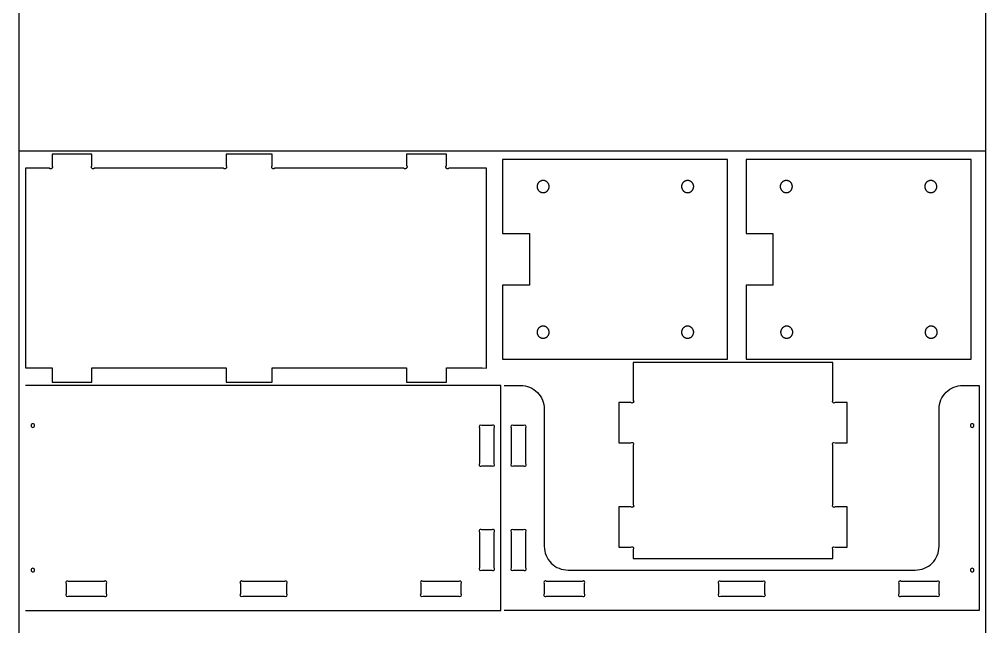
# Model space of a CAD drawing. Extents: x -767 to 3737, y -438 to 2808.
# Drawn here: x 2517 to 3737, y 593 to 1360 of the extents above; entities that cross this region are included whole.
import ezdxf

# ---------------------------------------------------------------- set-up
doc = ezdxf.new("R2010")
doc.units = 0
doc.layers.add('T5_LOGOLAYER_20', color=18, linetype='CONTINUOUS')

msp = doc.modelspace()

# ---------------------------------------------------------------- linework, layer by layer
at = {"layer": 'T5_LOGOLAYER_20'}
for points in [[(3737.1, 0), (2517.1, 0), (2517.1, 2440), (3737.1, 2440)], [(2525.1, 1044), (2525.1, 920), (2535.4, 920), (2558.4, 920), (2558.4, 902), (2608.7, 902), (2608.7, 920), (2778.4, 920), (2778.4, 902), (2836.4, 902), (2836.4, 920), (2926, 920), (2967.7, 920), (3006.1, 920), (3006.1, 902), (3056.3, 902), (3056.3, 920), (3067.1, 920), (3076.5, 920), (3091.5, 919.9), (3101.6, 919.9), (3107.1, 919.8), (3107.1, 1044), (3107.1, 1172), (3059.2, 1172), (3059, 1171.8), (3058.8, 1171.7), (3058.6, 1171.5), (3058.4, 1171.4), (3058.3, 1171.4), (3058.1, 1171.3), (3057.9, 1171.3), (3057.7, 1171.3), (3057.5, 1171.3), (3057.3, 1171.4), (3057.1, 1171.4), (3057, 1171.5), (3056.8, 1171.6), (3056.6, 1171.7), (3056.5, 1171.9), (3056.3, 1172), (3056.2, 1172.1), (3056.1, 1172.3), (3056, 1172.5), (3055.9, 1172.7), (3055.8, 1172.9), (3055.8, 1173), (3055.7, 1173.2), (3055.7, 1173.5), (3055.7, 1173.7), (3055.7, 1173.9), (3055.8, 1174.1), (3055.8, 1174.3), (3055.9, 1174.5), (3056, 1174.7), (3056.2, 1174.9), (3056.3, 1175.1), (3056.3, 1190), (3006, 1190), (3006, 1175.1), (3006.2, 1174.9), (3006.3, 1174.7), (3006.4, 1174.5), (3006.5, 1174.3), (3006.6, 1174.1), (3006.6, 1173.9), (3006.6, 1173.7), (3006.6, 1173.5), (3006.6, 1173.3), (3006.5, 1173.1), (3006.4, 1172.9), (3006.3, 1172.7), (3006.2, 1172.5), (3006.1, 1172.3), (3006, 1172.2), (3005.8, 1172), (3005.6, 1171.9), (3005.5, 1171.7), (3005.3, 1171.6), (3005.1, 1171.5), (3004.9, 1171.4), (3004.7, 1171.4), (3004.5, 1171.3), (3004.3, 1171.3), (3004.1, 1171.3), (3003.9, 1171.3), (3003.7, 1171.4), (3003.5, 1171.4), (3003.3, 1171.5), (3003.1, 1171.7), (3002.9, 1171.8), (3002.7, 1172), (2839.2, 1172), (2839.1, 1171.8), (2838.9, 1171.7), (2838.7, 1171.5), (2838.5, 1171.4), (2838.3, 1171.4), (2838.1, 1171.3), (2837.9, 1171.3), (2837.7, 1171.3), (2837.5, 1171.3), (2837.4, 1171.4), (2837.2, 1171.4), (2837, 1171.5), (2836.8, 1171.6), (2836.7, 1171.7), (2836.5, 1171.9), (2836.4, 1172), (2836.3, 1172.1), (2836.2, 1172.3), (2836.1, 1172.5), (2836, 1172.7), (2835.9, 1172.9), (2835.8, 1173), (2835.8, 1173.2), (2835.8, 1173.5), (2835.8, 1173.7), (2835.8, 1173.9), (2835.8, 1174.1), (2835.9, 1174.3), (2836, 1174.5), (2836.1, 1174.7), (2836.2, 1174.9), (2836.4, 1175.1), (2836.4, 1190), (2778.4, 1190), (2778.4, 1175.2), (2778.6, 1175), (2778.7, 1174.8), (2778.8, 1174.5), (2778.9, 1174.3), (2778.9, 1174.1), (2779, 1173.9), (2779, 1173.7), (2778.9, 1173.5), (2778.9, 1173.3), (2778.8, 1173.1), (2778.8, 1172.9), (2778.7, 1172.7), (2778.6, 1172.5), (2778.4, 1172.3), (2778.3, 1172.2), (2778.1, 1172), (2778, 1171.9), (2777.8, 1171.7), (2777.6, 1171.6), (2777.4, 1171.5), (2777.3, 1171.5), (2777.1, 1171.4), (2776.9, 1171.3), (2776.6, 1171.3), (2776.4, 1171.3), (2776.2, 1171.3), (2776, 1171.4), (2775.8, 1171.4), (2775.6, 1171.5), (2775.4, 1171.7), (2775.2, 1171.8), (2775.1, 1172), (2611.6, 1172), (2611.4, 1171.8), (2611.2, 1171.7), (2611, 1171.5), (2610.8, 1171.4), (2610.7, 1171.4), (2610.5, 1171.3), (2610.3, 1171.3), (2610.1, 1171.3), (2609.9, 1171.3), (2609.7, 1171.4), (2609.5, 1171.4), (2609.4, 1171.5), (2609.2, 1171.6), (2609, 1171.7), (2608.9, 1171.9), (2608.7, 1172), (2608.6, 1172.1), (2608.5, 1172.3), (2608.4, 1172.5), (2608.3, 1172.7), (2608.2, 1172.9), (2608.2, 1173), (2608.1, 1173.2), (2608.1, 1173.5), (2608.1, 1173.7), (2608.1, 1173.9), (2608.2, 1174.1), (2608.2, 1174.3), (2608.3, 1174.5), (2608.4, 1174.7), (2608.6, 1174.9), (2608.7, 1175.1), (2608.7, 1190), (2558.4, 1190), (2558.4, 1175.2), (2558.6, 1175), (2558.7, 1174.8), (2558.8, 1174.5), (2558.9, 1174.3), (2559, 1174.1), (2559, 1173.9), (2559, 1173.7), (2559, 1173.5), (2559, 1173.3), (2558.9, 1173.1), (2558.8, 1172.9), (2558.7, 1172.7), (2558.6, 1172.5), (2558.5, 1172.3), (2558.3, 1172.2), (2558.2, 1172), (2558, 1171.9), (2557.9, 1171.7), (2557.7, 1171.6), (2557.5, 1171.5), (2557.3, 1171.5), (2557.1, 1171.4), (2556.9, 1171.3), (2556.7, 1171.3), (2556.5, 1171.3), (2556.3, 1171.3), (2556.1, 1171.4), (2555.9, 1171.4), (2555.7, 1171.5), (2555.5, 1171.7), (2555.3, 1171.8), (2555.1, 1172), (2525.1, 1172)], [(3161.1, 1024.6), (3127.1, 1024.6), (3127.1, 931), (3411.1, 931), (3411.1, 1183), (3127.1, 1183), (3127.1, 1089.8), (3161.1, 1089.8)], [(3468.6, 1024.5), (3434.7, 1024.6), (3434.7, 931), (3718.7, 931), (3718.7, 1183), (3434.7, 1183), (3434.7, 1089.8), (3468.6, 1089.8)], [(3170.8, 1148.9), (3170.8, 1148.5), (3170.8, 1148.1), (3170.9, 1147.8), (3171, 1147.4), (3171.1, 1147), (3171.2, 1146.6), (3171.3, 1146.3), (3171.4, 1145.9), (3171.6, 1145.6), (3171.7, 1145.3), (3171.9, 1145), (3172.1, 1144.7), (3172.3, 1144.4), (3172.6, 1144.1), (3172.8, 1143.8), (3173, 1143.5), (3173.3, 1143.3), (3173.6, 1143), (3173.9, 1142.8), (3174.2, 1142.6), (3174.5, 1142.4), (3174.8, 1142.2), (3175.1, 1142), (3175.5, 1141.9), (3175.8, 1141.8), (3176.2, 1141.6), (3176.5, 1141.5), (3176.9, 1141.4), (3177.3, 1141.4), (3177.7, 1141.3), (3178, 1141.3), (3178.4, 1141.3), (3178.8, 1141.3), (3179.2, 1141.3), (3179.6, 1141.4), (3180, 1141.4), (3180.3, 1141.5), (3180.7, 1141.6), (3181.1, 1141.8), (3181.4, 1141.9), (3181.7, 1142), (3182.1, 1142.2), (3182.4, 1142.4), (3182.7, 1142.6), (3183, 1142.8), (3183.3, 1143), (3183.6, 1143.3), (3183.8, 1143.5), (3184.1, 1143.8), (3184.3, 1144.1), (3184.5, 1144.4), (3184.8, 1144.7), (3185, 1145), (3185.1, 1145.3), (3185.3, 1145.6), (3185.5, 1145.9), (3185.6, 1146.3), (3185.7, 1146.6), (3185.8, 1147), (3185.9, 1147.4), (3186, 1147.8), (3186, 1148.1), (3186.1, 1148.5), (3186.1, 1148.9), (3186.1, 1149.3), (3186, 1149.7), (3186, 1150.1), (3185.9, 1150.5), (3185.8, 1150.8), (3185.7, 1151.2), (3185.6, 1151.5), (3185.5, 1151.9), (3185.3, 1152.2), (3185.1, 1152.5), (3185, 1152.9), (3184.8, 1153.2), (3184.5, 1153.5), (3184.3, 1153.8), (3184.1, 1154), (3183.8, 1154.3), (3183.6, 1154.6), (3183.3, 1154.8), (3183, 1155), (3182.7, 1155.2), (3182.4, 1155.4), (3182.1, 1155.6), (3181.7, 1155.8), (3181.4, 1155.9), (3181.1, 1156.1), (3180.7, 1156.2), (3180.3, 1156.3), (3180, 1156.4), (3179.6, 1156.5), (3179.2, 1156.5), (3178.8, 1156.5), (3178.4, 1156.5), (3178, 1156.5), (3177.7, 1156.5), (3177.3, 1156.5), (3176.9, 1156.4), (3176.5, 1156.3), (3176.2, 1156.2), (3175.8, 1156.1), (3175.5, 1155.9), (3175.1, 1155.8), (3174.8, 1155.6), (3174.5, 1155.4), (3174.2, 1155.2), (3173.9, 1155), (3173.6, 1154.8), (3173.3, 1154.6), (3173, 1154.3), (3172.8, 1154), (3172.6, 1153.8), (3172.3, 1153.5), (3172.1, 1153.2), (3171.9, 1152.9), (3171.7, 1152.5), (3171.6, 1152.2), (3171.4, 1151.9), (3171.3, 1151.5), (3171.2, 1151.2), (3171.1, 1150.8), (3171, 1150.5), (3170.9, 1150.1), (3170.8, 1149.7), (3170.8, 1149.3)], [(3353.2, 1148.9), (3353.2, 1148.5), (3353.2, 1148.1), (3353.3, 1147.8), (3353.4, 1147.4), (3353.5, 1147), (3353.6, 1146.6), (3353.7, 1146.3), (3353.8, 1145.9), (3354, 1145.6), (3354.1, 1145.3), (3354.3, 1145), (3354.5, 1144.7), (3354.7, 1144.4), (3355, 1144.1), (3355.2, 1143.8), (3355.4, 1143.5), (3355.7, 1143.3), (3356, 1143), (3356.3, 1142.8), (3356.6, 1142.6), (3356.9, 1142.4), (3357.2, 1142.2), (3357.5, 1142), (3357.9, 1141.9), (3358.2, 1141.8), (3358.6, 1141.6), (3358.9, 1141.5), (3359.3, 1141.4), (3359.7, 1141.4), (3360.1, 1141.3), (3360.4, 1141.3), (3360.8, 1141.3), (3361.2, 1141.3), (3361.6, 1141.3), (3362, 1141.4), (3362.4, 1141.4), (3362.7, 1141.5), (3363.1, 1141.6), (3363.5, 1141.8), (3363.8, 1141.9), (3364.1, 1142), (3364.5, 1142.2), (3364.8, 1142.4), (3365.1, 1142.6), (3365.4, 1142.8), (3365.7, 1143), (3366, 1143.3), (3366.2, 1143.5), (3366.5, 1143.8), (3366.7, 1144.1), (3366.9, 1144.4), (3367.2, 1144.7), (3367.4, 1145), (3367.5, 1145.3), (3367.7, 1145.6), (3367.9, 1145.9), (3368, 1146.3), (3368.1, 1146.6), (3368.2, 1147), (3368.3, 1147.4), (3368.4, 1147.8), (3368.4, 1148.1), (3368.5, 1148.5), (3368.5, 1148.9), (3368.5, 1149.3), (3368.4, 1149.7), (3368.4, 1150.1), (3368.3, 1150.5), (3368.2, 1150.8), (3368.1, 1151.2), (3368, 1151.5), (3367.9, 1151.9), (3367.7, 1152.2), (3367.5, 1152.5), (3367.4, 1152.9), (3367.2, 1153.2), (3366.9, 1153.5), (3366.7, 1153.8), (3366.5, 1154), (3366.2, 1154.3), (3366, 1154.6), (3365.7, 1154.8), (3365.4, 1155), (3365.1, 1155.2), (3364.8, 1155.4), (3364.5, 1155.6), (3364.1, 1155.8), (3363.8, 1155.9), (3363.5, 1156.1), (3363.1, 1156.2), (3362.7, 1156.3), (3362.4, 1156.4), (3362, 1156.5), (3361.6, 1156.5), (3361.2, 1156.5), (3360.8, 1156.5), (3360.4, 1156.5), (3360.1, 1156.5), (3359.7, 1156.5), (3359.3, 1156.4), (3358.9, 1156.3), (3358.6, 1156.2), (3358.2, 1156.1), (3357.9, 1155.9), (3357.5, 1155.8), (3357.2, 1155.6), (3356.9, 1155.4), (3356.6, 1155.2), (3356.3, 1155), (3356, 1154.8), (3355.7, 1154.6), (3355.4, 1154.3), (3355.2, 1154), (3355, 1153.8), (3354.7, 1153.5), (3354.5, 1153.2), (3354.3, 1152.9), (3354.1, 1152.5), (3354, 1152.2), (3353.8, 1151.9), (3353.7, 1151.5), (3353.6, 1151.2), (3353.5, 1150.8), (3353.4, 1150.5), (3353.3, 1150.1), (3353.2, 1149.7), (3353.2, 1149.3)], [(3477.8, 1148.9), (3477.8, 1148.5), (3477.9, 1148.1), (3477.9, 1147.8), (3478, 1147.4), (3478.1, 1147), (3478.2, 1146.7), (3478.3, 1146.3), (3478.4, 1145.9), (3478.6, 1145.6), (3478.7, 1145.3), (3478.9, 1145), (3479.1, 1144.7), (3479.3, 1144.4), (3479.6, 1144.1), (3479.8, 1143.8), (3480.1, 1143.5), (3480.3, 1143.3), (3480.6, 1143), (3480.9, 1142.8), (3481.2, 1142.6), (3481.5, 1142.4), (3481.8, 1142.2), (3482.1, 1142), (3482.5, 1141.9), (3482.8, 1141.8), (3483.2, 1141.6), (3483.5, 1141.5), (3483.9, 1141.4), (3484.3, 1141.4), (3484.7, 1141.3), (3485.1, 1141.3), (3485.4, 1141.3), (3485.8, 1141.3), (3486.2, 1141.3), (3486.6, 1141.4), (3487, 1141.4), (3487.4, 1141.5), (3487.7, 1141.6), (3488.1, 1141.8), (3488.4, 1141.9), (3488.8, 1142), (3489.1, 1142.2), (3489.4, 1142.4), (3489.7, 1142.6), (3490, 1142.8), (3490.3, 1143), (3490.6, 1143.3), (3490.8, 1143.5), (3491.1, 1143.8), (3491.3, 1144.1), (3491.6, 1144.4), (3491.8, 1144.7), (3492, 1145), (3492.2, 1145.3), (3492.3, 1145.6), (3492.5, 1145.9), (3492.6, 1146.3), (3492.7, 1146.7), (3492.8, 1147), (3492.9, 1147.4), (3493, 1147.8), (3493, 1148.1), (3493.1, 1148.5), (3493.1, 1148.9), (3493.1, 1149.3), (3493, 1149.7), (3493, 1150.1), (3492.9, 1150.5), (3492.8, 1150.8), (3492.7, 1151.2), (3492.6, 1151.5), (3492.5, 1151.9), (3492.3, 1152.2), (3492.2, 1152.6), (3492, 1152.9), (3491.8, 1153.2), (3491.6, 1153.5), (3491.3, 1153.8), (3491.1, 1154), (3490.8, 1154.3), (3490.6, 1154.6), (3490.3, 1154.8), (3490, 1155), (3489.7, 1155.2), (3489.4, 1155.4), (3489.1, 1155.6), (3488.8, 1155.8), (3488.4, 1155.9), (3488.1, 1156.1), (3487.7, 1156.2), (3487.4, 1156.3), (3487, 1156.4), (3486.6, 1156.5), (3486.2, 1156.5), (3485.8, 1156.5), (3485.4, 1156.5), (3485.1, 1156.5), (3484.7, 1156.5), (3484.3, 1156.5), (3483.9, 1156.4), (3483.5, 1156.3), (3483.2, 1156.2), (3482.8, 1156.1), (3482.5, 1155.9), (3482.1, 1155.8), (3481.8, 1155.6), (3481.5, 1155.4), (3481.2, 1155.2), (3480.9, 1155), (3480.6, 1154.8), (3480.3, 1154.6), (3480.1, 1154.3), (3479.8, 1154), (3479.6, 1153.8), (3479.3, 1153.5), (3479.1, 1153.2), (3478.9, 1152.9), (3478.7, 1152.6), (3478.6, 1152.2), (3478.4, 1151.9), (3478.3, 1151.5), (3478.2, 1151.2), (3478.1, 1150.8), (3478, 1150.5), (3477.9, 1150.1), (3477.9, 1149.7), (3477.8, 1149.3)], [(3660.2, 1148.9), (3660.2, 1148.5), (3660.3, 1148.1), (3660.3, 1147.8), (3660.4, 1147.4), (3660.5, 1147), (3660.6, 1146.7), (3660.7, 1146.3), (3660.8, 1145.9), (3661, 1145.6), (3661.1, 1145.3), (3661.3, 1145), (3661.5, 1144.7), (3661.7, 1144.4), (3662, 1144.1), (3662.2, 1143.8), (3662.5, 1143.5), (3662.7, 1143.3), (3663, 1143), (3663.3, 1142.8), (3663.6, 1142.6), (3663.9, 1142.4), (3664.2, 1142.2), (3664.5, 1142), (3664.9, 1141.9), (3665.2, 1141.8), (3665.6, 1141.6), (3665.9, 1141.5), (3666.3, 1141.4), (3666.7, 1141.4), (3667.1, 1141.3), (3667.5, 1141.3), (3667.8, 1141.3), (3668.2, 1141.3), (3668.6, 1141.3), (3669, 1141.4), (3669.4, 1141.4), (3669.8, 1141.5), (3670.1, 1141.6), (3670.5, 1141.8), (3670.8, 1141.9), (3671.2, 1142), (3671.5, 1142.2), (3671.8, 1142.4), (3672.1, 1142.6), (3672.4, 1142.8), (3672.7, 1143), (3673, 1143.3), (3673.2, 1143.5), (3673.5, 1143.8), (3673.7, 1144.1), (3674, 1144.4), (3674.2, 1144.7), (3674.4, 1145), (3674.6, 1145.3), (3674.7, 1145.6), (3674.9, 1145.9), (3675, 1146.3), (3675.1, 1146.7), (3675.2, 1147), (3675.3, 1147.4), (3675.4, 1147.8), (3675.4, 1148.1), (3675.5, 1148.5), (3675.5, 1148.9), (3675.5, 1149.3), (3675.4, 1149.7), (3675.4, 1150.1), (3675.3, 1150.5), (3675.2, 1150.8), (3675.1, 1151.2), (3675, 1151.5), (3674.9, 1151.9), (3674.7, 1152.2), (3674.6, 1152.6), (3674.4, 1152.9), (3674.2, 1153.2), (3674, 1153.5), (3673.7, 1153.8), (3673.5, 1154), (3673.2, 1154.3), (3673, 1154.6), (3672.7, 1154.8), (3672.4, 1155), (3672.1, 1155.2), (3671.8, 1155.4), (3671.5, 1155.6), (3671.2, 1155.8), (3670.8, 1155.9), (3670.5, 1156.1), (3670.1, 1156.2), (3669.8, 1156.3), (3669.4, 1156.4), (3669, 1156.5), (3668.6, 1156.5), (3668.2, 1156.5), (3667.8, 1156.5), (3667.5, 1156.5), (3667.1, 1156.5), (3666.7, 1156.5), (3666.3, 1156.4), (3665.9, 1156.3), (3665.6, 1156.2), (3665.2, 1156.1), (3664.9, 1155.9), (3664.5, 1155.8), (3664.2, 1155.6), (3663.9, 1155.4), (3663.6, 1155.2), (3663.3, 1155), (3663, 1154.8), (3662.7, 1154.6), (3662.5, 1154.3), (3662.2, 1154), (3662, 1153.8), (3661.7, 1153.5), (3661.5, 1153.2), (3661.3, 1152.9), (3661.1, 1152.6), (3661, 1152.2), (3660.8, 1151.9), (3660.7, 1151.5), (3660.6, 1151.2), (3660.5, 1150.8), (3660.4, 1150.5), (3660.3, 1150.1), (3660.3, 1149.7), (3660.2, 1149.3)], [(3170.8, 965.1), (3170.8, 964.7), (3170.8, 964.3), (3170.9, 963.9), (3171, 963.5), (3171.1, 963.2), (3171.2, 962.8), (3171.3, 962.5), (3171.4, 962.1), (3171.6, 961.8), (3171.7, 961.5), (3171.9, 961.1), (3172.1, 960.8), (3172.3, 960.5), (3172.6, 960.2), (3172.8, 960), (3173, 959.7), (3173.3, 959.4), (3173.6, 959.2), (3173.9, 959), (3174.2, 958.8), (3174.5, 958.6), (3174.8, 958.4), (3175.1, 958.2), (3175.5, 958.1), (3175.8, 957.9), (3176.2, 957.8), (3176.5, 957.7), (3176.9, 957.6), (3177.3, 957.5), (3177.7, 957.5), (3178, 957.5), (3178.4, 957.5), (3178.8, 957.5), (3179.2, 957.5), (3179.6, 957.5), (3180, 957.6), (3180.3, 957.7), (3180.7, 957.8), (3181.1, 957.9), (3181.4, 958.1), (3181.7, 958.2), (3182.1, 958.4), (3182.4, 958.6), (3182.7, 958.8), (3183, 959), (3183.3, 959.2), (3183.6, 959.4), (3183.8, 959.7), (3184.1, 960), (3184.3, 960.2), (3184.5, 960.5), (3184.8, 960.8), (3185, 961.1), (3185.1, 961.5), (3185.3, 961.8), (3185.5, 962.1), (3185.6, 962.5), (3185.7, 962.8), (3185.8, 963.2), (3185.9, 963.5), (3186, 963.9), (3186, 964.3), (3186.1, 964.7), (3186.1, 965.1), (3186.1, 965.5), (3186, 965.9), (3186, 966.2), (3185.9, 966.6), (3185.8, 967), (3185.7, 967.4), (3185.6, 967.7), (3185.5, 968.1), (3185.3, 968.4), (3185.1, 968.7), (3185, 969), (3184.8, 969.3), (3184.5, 969.6), (3184.3, 969.9), (3184.1, 970.2), (3183.8, 970.5), (3183.6, 970.7), (3183.3, 971), (3183, 971.2), (3182.7, 971.4), (3182.4, 971.6), (3182.1, 971.8), (3181.7, 972), (3181.4, 972.1), (3181.1, 972.2), (3180.7, 972.4), (3180.3, 972.5), (3180, 972.6), (3179.6, 972.6), (3179.2, 972.7), (3178.8, 972.7), (3178.4, 972.7), (3178, 972.7), (3177.7, 972.7), (3177.3, 972.6), (3176.9, 972.6), (3176.5, 972.5), (3176.2, 972.4), (3175.8, 972.2), (3175.5, 972.1), (3175.1, 972), (3174.8, 971.8), (3174.5, 971.6), (3174.2, 971.4), (3173.9, 971.2), (3173.6, 971), (3173.3, 970.7), (3173, 970.5), (3172.8, 970.2), (3172.6, 969.9), (3172.3, 969.6), (3172.1, 969.3), (3171.9, 969), (3171.7, 968.7), (3171.6, 968.4), (3171.4, 968.1), (3171.3, 967.7), (3171.2, 967.4), (3171.1, 967), (3171, 966.6), (3170.9, 966.2), (3170.8, 965.9), (3170.8, 965.5)], [(3353.2, 965.1), (3353.2, 964.7), (3353.2, 964.3), (3353.3, 963.9), (3353.4, 963.5), (3353.5, 963.2), (3353.6, 962.8), (3353.7, 962.5), (3353.8, 962.1), (3354, 961.8), (3354.1, 961.5), (3354.3, 961.1), (3354.5, 960.8), (3354.7, 960.5), (3355, 960.2), (3355.2, 960), (3355.4, 959.7), (3355.7, 959.4), (3356, 959.2), (3356.3, 959), (3356.6, 958.8), (3356.9, 958.6), (3357.2, 958.4), (3357.5, 958.2), (3357.9, 958.1), (3358.2, 957.9), (3358.6, 957.8), (3358.9, 957.7), (3359.3, 957.6), (3359.7, 957.5), (3360.1, 957.5), (3360.4, 957.5), (3360.8, 957.5), (3361.2, 957.5), (3361.6, 957.5), (3362, 957.5), (3362.4, 957.6), (3362.7, 957.7), (3363.1, 957.8), (3363.5, 957.9), (3363.8, 958.1), (3364.1, 958.2), (3364.5, 958.4), (3364.8, 958.6), (3365.1, 958.8), (3365.4, 959), (3365.7, 959.2), (3366, 959.4), (3366.2, 959.7), (3366.5, 960), (3366.7, 960.2), (3366.9, 960.5), (3367.2, 960.8), (3367.4, 961.1), (3367.5, 961.5), (3367.7, 961.8), (3367.9, 962.1), (3368, 962.5), (3368.1, 962.8), (3368.2, 963.2), (3368.3, 963.5), (3368.4, 963.9), (3368.4, 964.3), (3368.5, 964.7), (3368.5, 965.1), (3368.5, 965.5), (3368.4, 965.9), (3368.4, 966.2), (3368.3, 966.6), (3368.2, 967), (3368.1, 967.4), (3368, 967.7), (3367.9, 968.1), (3367.7, 968.4), (3367.5, 968.7), (3367.4, 969), (3367.2, 969.3), (3366.9, 969.6), (3366.7, 969.9), (3366.5, 970.2), (3366.2, 970.5), (3366, 970.7), (3365.7, 971), (3365.4, 971.2), (3365.1, 971.4), (3364.8, 971.6), (3364.5, 971.8), (3364.1, 972), (3363.8, 972.1), (3363.5, 972.2), (3363.1, 972.4), (3362.7, 972.5), (3362.4, 972.6), (3362, 972.6), (3361.6, 972.7), (3361.2, 972.7), (3360.8, 972.7), (3360.4, 972.7), (3360.1, 972.7), (3359.7, 972.6), (3359.3, 972.6), (3358.9, 972.5), (3358.6, 972.4), (3358.2, 972.2), (3357.9, 972.1), (3357.5, 972), (3357.2, 971.8), (3356.9, 971.6), (3356.6, 971.4), (3356.3, 971.2), (3356, 971), (3355.7, 970.7), (3355.4, 970.5), (3355.2, 970.2), (3355, 969.9), (3354.7, 969.6), (3354.5, 969.3), (3354.3, 969), (3354.1, 968.7), (3354, 968.4), (3353.8, 968.1), (3353.7, 967.7), (3353.6, 967.4), (3353.5, 967), (3353.4, 966.6), (3353.3, 966.2), (3353.2, 965.9), (3353.2, 965.5)], [(3478.3, 965.1), (3478.3, 964.7), (3478.4, 964.3), (3478.4, 963.9), (3478.5, 963.5), (3478.6, 963.2), (3478.7, 962.8), (3478.8, 962.5), (3478.9, 962.1), (3479.1, 961.8), (3479.2, 961.5), (3479.4, 961.1), (3479.6, 960.8), (3479.8, 960.5), (3480.1, 960.2), (3480.3, 960), (3480.5, 959.7), (3480.8, 959.4), (3481.1, 959.2), (3481.4, 959), (3481.7, 958.8), (3482, 958.6), (3482.3, 958.4), (3482.6, 958.2), (3483, 958.1), (3483.3, 957.9), (3483.7, 957.8), (3484, 957.7), (3484.4, 957.6), (3484.8, 957.5), (3485.2, 957.5), (3485.5, 957.5), (3485.9, 957.5), (3486.3, 957.5), (3486.7, 957.5), (3487.1, 957.5), (3487.5, 957.6), (3487.8, 957.7), (3488.2, 957.8), (3488.6, 957.9), (3488.9, 958.1), (3489.2, 958.2), (3489.6, 958.4), (3489.9, 958.6), (3490.2, 958.8), (3490.5, 959), (3490.8, 959.2), (3491.1, 959.4), (3491.3, 959.7), (3491.6, 960), (3491.8, 960.2), (3492.1, 960.5), (3492.3, 960.8), (3492.5, 961.1), (3492.6, 961.5), (3492.8, 961.8), (3493, 962.1), (3493.1, 962.5), (3493.2, 962.8), (3493.3, 963.2), (3493.4, 963.5), (3493.5, 963.9), (3493.5, 964.3), (3493.6, 964.7), (3493.6, 965.1), (3493.6, 965.5), (3493.5, 965.9), (3493.5, 966.2), (3493.4, 966.6), (3493.3, 967), (3493.2, 967.4), (3493.1, 967.7), (3493, 968.1), (3492.8, 968.4), (3492.6, 968.7), (3492.5, 969), (3492.3, 969.3), (3492.1, 969.6), (3491.8, 969.9), (3491.6, 970.2), (3491.3, 970.5), (3491.1, 970.7), (3490.8, 971), (3490.5, 971.2), (3490.2, 971.4), (3489.9, 971.6), (3489.6, 971.8), (3489.2, 972), (3488.9, 972.1), (3488.6, 972.2), (3488.2, 972.4), (3487.8, 972.5), (3487.5, 972.6), (3487.1, 972.6), (3486.7, 972.7), (3486.3, 972.7), (3485.9, 972.7), (3485.5, 972.7), (3485.2, 972.7), (3484.8, 972.6), (3484.4, 972.6), (3484, 972.5), (3483.7, 972.4), (3483.3, 972.2), (3483, 972.1), (3482.6, 972), (3482.3, 971.8), (3482, 971.6), (3481.7, 971.4), (3481.4, 971.2), (3481.1, 971), (3480.8, 970.7), (3480.5, 970.5), (3480.3, 970.2), (3480.1, 969.9), (3479.8, 969.6), (3479.6, 969.3), (3479.4, 969), (3479.2, 968.7), (3479.1, 968.4), (3478.9, 968.1), (3478.8, 967.7), (3478.7, 967.4), (3478.6, 967), (3478.5, 966.6), (3478.4, 966.2), (3478.4, 965.9), (3478.3, 965.5)], [(3660.7, 965.1), (3660.7, 964.7), (3660.8, 964.3), (3660.8, 963.9), (3660.9, 963.5), (3661, 963.2), (3661.1, 962.8), (3661.2, 962.5), (3661.3, 962.1), (3661.5, 961.8), (3661.6, 961.5), (3661.8, 961.1), (3662, 960.8), (3662.2, 960.5), (3662.5, 960.2), (3662.7, 960), (3662.9, 959.7), (3663.2, 959.4), (3663.5, 959.2), (3663.8, 959), (3664.1, 958.8), (3664.4, 958.6), (3664.7, 958.4), (3665, 958.2), (3665.4, 958.1), (3665.7, 957.9), (3666.1, 957.8), (3666.4, 957.7), (3666.8, 957.6), (3667.2, 957.5), (3667.6, 957.5), (3667.9, 957.5), (3668.3, 957.5), (3668.7, 957.5), (3669.1, 957.5), (3669.5, 957.5), (3669.9, 957.6), (3670.2, 957.7), (3670.6, 957.8), (3671, 957.9), (3671.3, 958.1), (3671.6, 958.2), (3672, 958.4), (3672.3, 958.6), (3672.6, 958.8), (3672.9, 959), (3673.2, 959.2), (3673.5, 959.4), (3673.7, 959.7), (3674, 960), (3674.2, 960.2), (3674.5, 960.5), (3674.7, 960.8), (3674.9, 961.1), (3675, 961.5), (3675.2, 961.8), (3675.4, 962.1), (3675.5, 962.5), (3675.6, 962.8), (3675.7, 963.2), (3675.8, 963.5), (3675.9, 963.9), (3675.9, 964.3), (3676, 964.7), (3676, 965.1), (3676, 965.5), (3675.9, 965.9), (3675.9, 966.2), (3675.8, 966.6), (3675.7, 967), (3675.6, 967.4), (3675.5, 967.7), (3675.4, 968.1), (3675.2, 968.4), (3675, 968.7), (3674.9, 969), (3674.7, 969.3), (3674.5, 969.6), (3674.2, 969.9), (3674, 970.2), (3673.7, 970.5), (3673.5, 970.7), (3673.2, 971), (3672.9, 971.2), (3672.6, 971.4), (3672.3, 971.6), (3672, 971.8), (3671.6, 972), (3671.3, 972.1), (3671, 972.2), (3670.6, 972.4), (3670.2, 972.5), (3669.9, 972.6), (3669.5, 972.6), (3669.1, 972.7), (3668.7, 972.7), (3668.3, 972.7), (3667.9, 972.7), (3667.6, 972.7), (3667.2, 972.6), (3666.8, 972.6), (3666.4, 972.5), (3666.1, 972.4), (3665.7, 972.2), (3665.4, 972.1), (3665, 972), (3664.7, 971.8), (3664.4, 971.6), (3664.1, 971.4), (3663.8, 971.2), (3663.5, 971), (3663.2, 970.7), (3662.9, 970.5), (3662.7, 970.2), (3662.5, 969.9), (3662.2, 969.6), (3662, 969.3), (3661.8, 969), (3661.6, 968.7), (3661.5, 968.4), (3661.3, 968.1), (3661.2, 967.7), (3661.1, 967.4), (3661, 967), (3660.9, 966.6), (3660.8, 966.2), (3660.8, 965.9), (3660.7, 965.5)]]:
    msp.add_lwpolyline(points, close=True, dxfattribs=at)
for points in [[(2517.1, 1194), (3737.1, 1194)], [(2525.1, 614), (3125.1, 614), (3125.1, 898), (2525.1, 898)]]:
    msp.add_lwpolyline(points, dxfattribs=at)
for points in [[(3416.2, 679.4), (3544.2, 679.4), (3544.2, 690.9, -1), (3547, 693.8), (3562.2, 693.8), (3562.2, 744.6), (3547, 744.6, -1), (3544.2, 747.4), (3544.2, 822.5, -1), (3547, 825.4), (3562.2, 825.4), (3562.2, 876.2), (3547, 876.2, -1), (3544.2, 879), (3544.2, 927), (3416.2, 927), (3292.2, 927), (3292.2, 879, -1), (3289.3, 876.2), (3274.2, 876.2), (3274.2, 825.4), (3289.3, 825.4, -1), (3292.2, 822.5), (3292.2, 747.4, -1), (3289.3, 744.6), (3274.2, 744.6), (3274.2, 693.8), (3289.3, 693.8, -1), (3292.2, 690.9), (3292.2, 679.4)], [(2534.1, 849.5, 0.414214), (2531.9, 847.2, 0.414214), (2534.1, 845, 0.414214), (2536.4, 847.2, 0.414214)], [(3113.7, 847.2), (3100.9, 847.2, 1), (3098.1, 844.4), (3098.1, 799.3, 1), (3100.9, 796.4), (3113.7, 796.4, 1), (3116.6, 799.3), (3116.6, 844.4, 1)], [(3156.6, 799.2), (3156.6, 844.4, 1), (3153.8, 847.2), (3141, 847.2, 1), (3138.1, 844.4), (3138.1, 799.2, 1), (3141, 796.4), (3153.8, 796.4, 1)], [(3720.1, 849.5, 0.414214), (3717.9, 847.2, 0.414214), (3720.1, 845, 0.414214), (3722.4, 847.2, 0.414214)], [(3113.7, 715.6), (3100.9, 715.6, 1), (3098.1, 712.8), (3098.1, 667.7, 1), (3100.9, 664.8), (3113.7, 664.8, 1), (3116.6, 667.7), (3116.6, 712.8, 1)], [(3156.6, 667.6), (3156.6, 712.8, 1), (3153.8, 715.6), (3141, 715.6, 1), (3138.1, 712.8), (3138.1, 667.6, 1), (3141, 664.8), (3153.8, 664.8, 1)], [(2534.1, 667.1, 0.414214), (2531.9, 664.8, 0.414214), (2534.1, 662.6, 0.414214), (2536.4, 664.8, 0.414214)], [(3720.1, 667.1, 0.414214), (3717.9, 664.8, 0.414214), (3720.1, 662.6, 0.414214), (3722.4, 664.8, 0.414214)], [(2579.2, 632), (2624.3, 632, 1), (2627.2, 634.9), (2627.2, 647.7, 1), (2624.3, 650.5), (2579.2, 650.5, 1), (2576.4, 647.7), (2576.4, 634.9, 1)], [(2799.2, 632), (2852, 632, 1), (2854.8, 634.9), (2854.8, 647.7, 1), (2852, 650.5), (2799.2, 650.5, 1), (2796.3, 647.7), (2796.3, 634.9, 1)], [(3026.8, 632), (3071.9, 632, 1), (3074.8, 634.9), (3074.8, 647.7, 1), (3071.9, 650.5), (3026.8, 650.5, 1), (3024, 647.7), (3024, 634.9, 1)], [(3182.8, 632), (3227.9, 632, 1), (3230.7, 634.8), (3230.7, 647.7, 1), (3227.9, 650.5), (3182.8, 650.5, 1), (3179.9, 647.7), (3179.9, 634.8, 1)], [(3402.7, 632), (3455.6, 632, 1), (3458.4, 634.8), (3458.4, 647.7, 1), (3455.6, 650.5), (3402.7, 650.5, 1), (3399.9, 647.7), (3399.9, 634.8, 1)], [(3630.4, 632), (3675.5, 632, 1), (3678.3, 634.8), (3678.3, 647.7, 1), (3675.5, 650.5), (3630.4, 650.5, 1), (3627.5, 647.7), (3627.5, 634.8, 1)]]:
    msp.add_lwpolyline(points, format="xyb", close=True, dxfattribs=at)
msp.add_lwpolyline([(3129.1, 898), (3149.9, 898, -0.414799), (3179.9, 867.9), (3179.9, 694.8, 0.41549), (3210.1, 664.8), (3366.2, 664.8), (3366.1, 664.8), (3492.2, 664.8), (3492.2, 664.8), (3648.3, 664.8, 0.414977), (3678.3, 694.9), (3678.3, 868, -0.415334), (3708.5, 898), (3729.1, 898), (3729.1, 614), (3129.1, 614)], format="xyb", dxfattribs=at)

doc.saveas('drawing.dxf')
